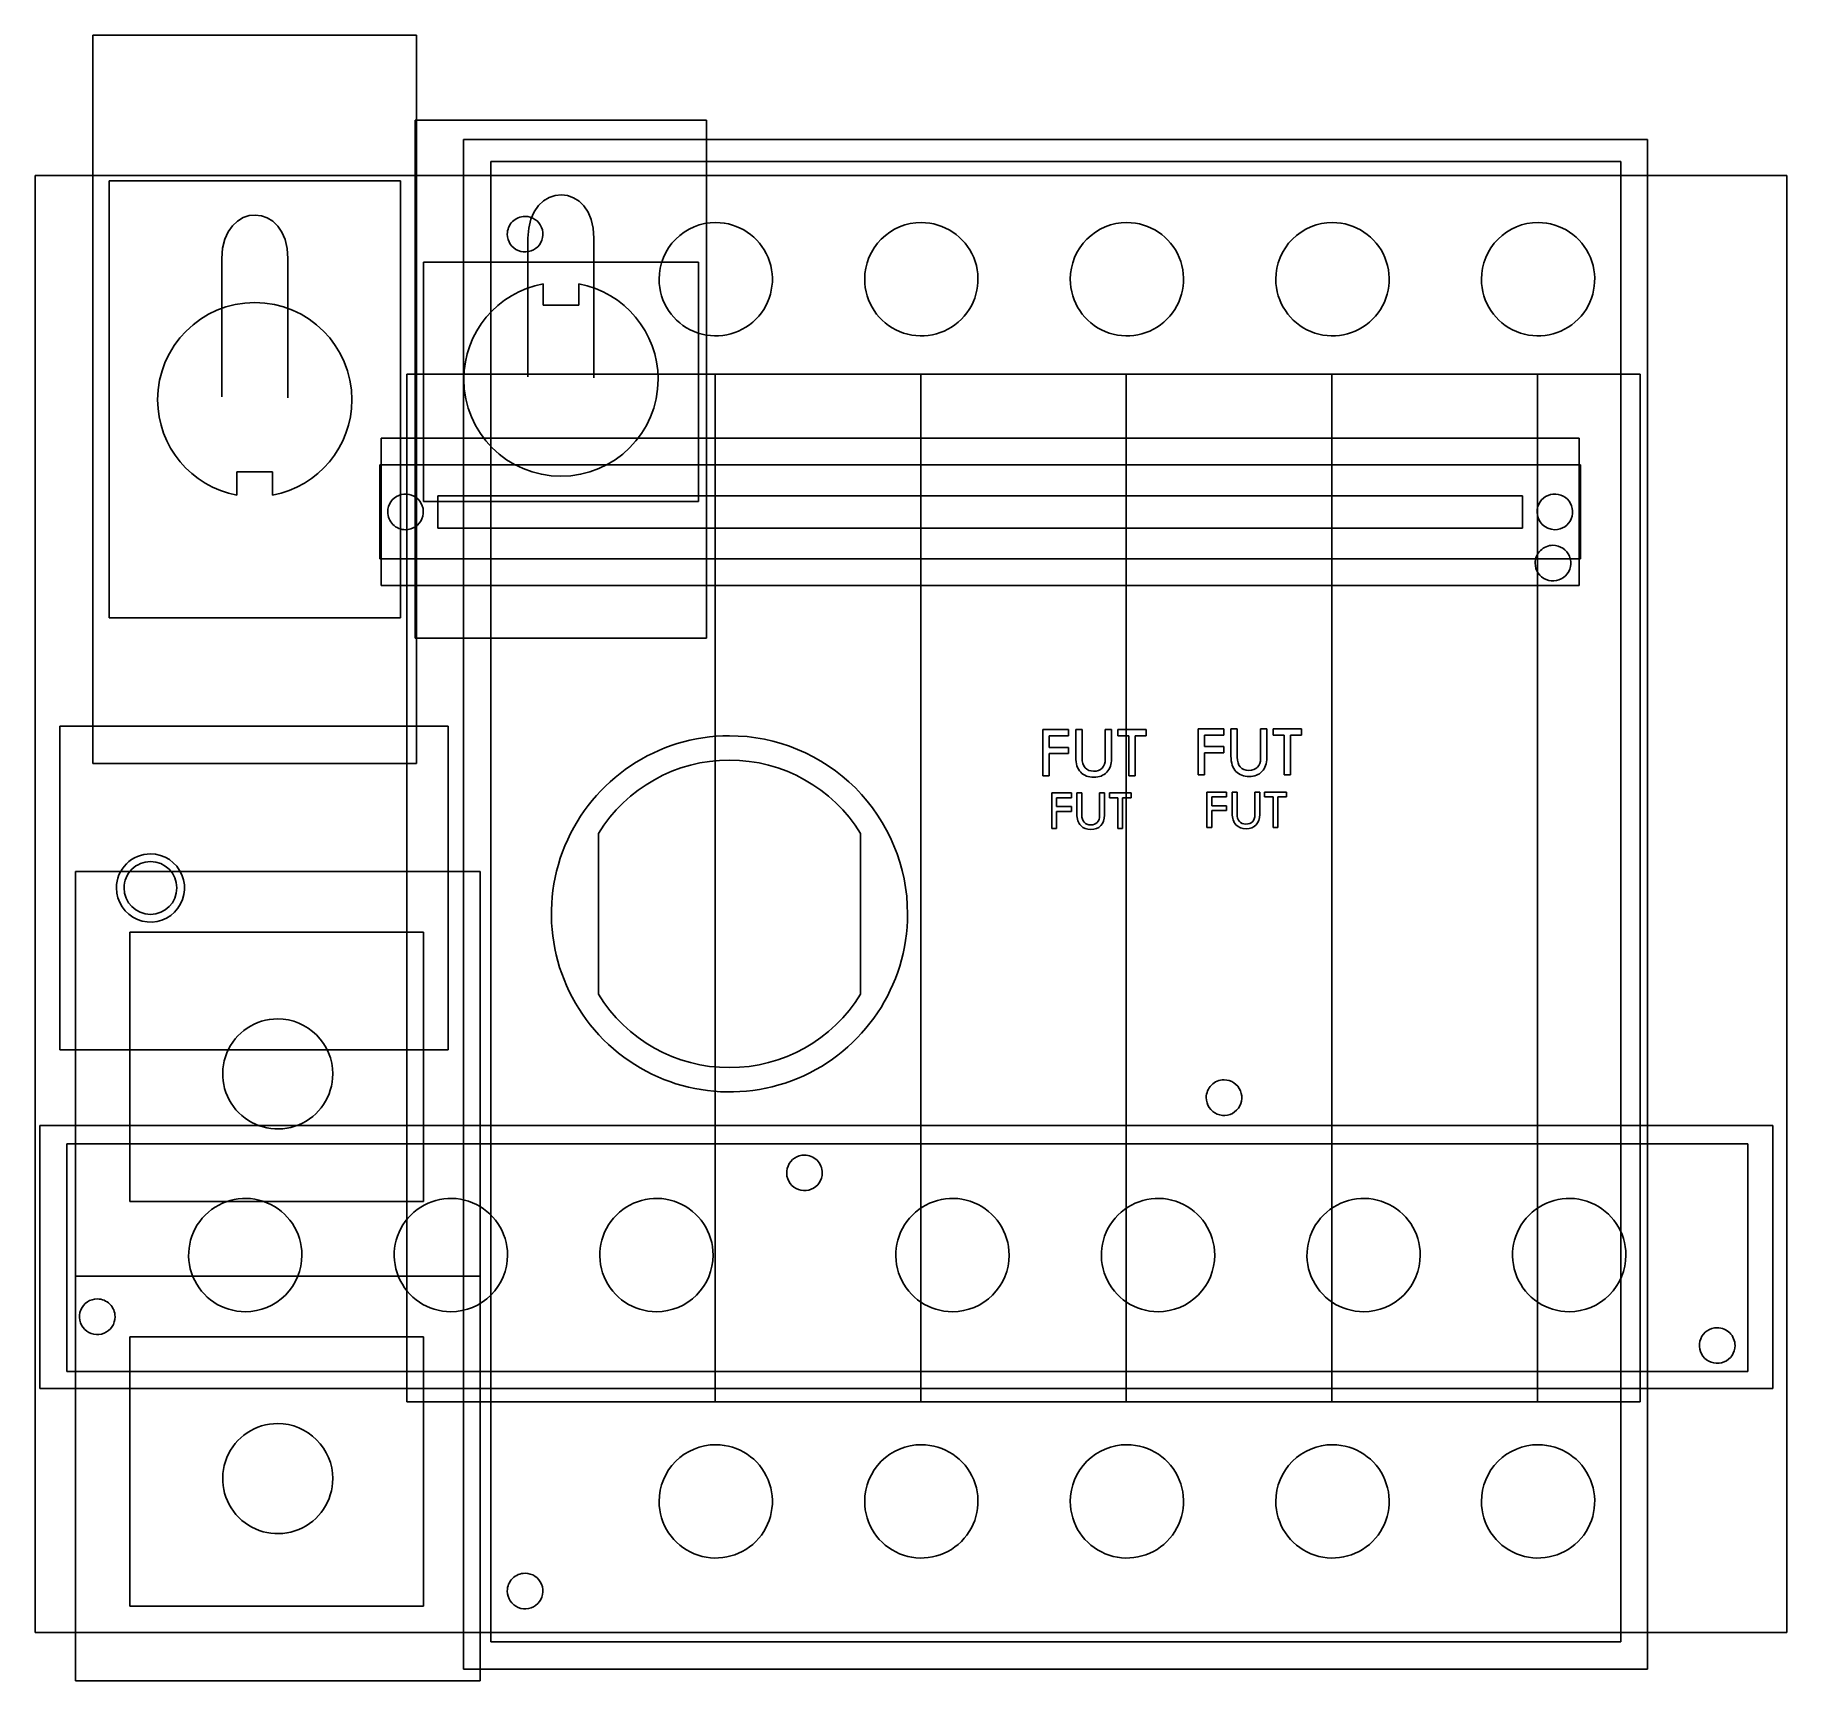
# Model space of a CAD drawing. Extents: x 0 to 108, y 2 to 104.
import ezdxf

# ---------------------------------------------------------------- set-up
doc = ezdxf.new("R2010")
doc.units = 0
doc.layers.add('Layer_1', color=7, linetype='CONTINUOUS')

msp = doc.modelspace()

# ---------------------------------------------------------------- linework, layer by layer
at = {"layer": 'Layer_1', "color": 3}
for p, q in [((3.197248, 103.78971), (23.197248, 103.78971)), ((3.197248, 58.78971), (3.197248, 103.78971)), ((23.197248, 103.78971), (23.197248, 58.78971)), ((27.785329, 4.54124), (27.785329, 95.975803)), ((27.785329, 95.975803), (97.594381, 95.975803)), ((97.594381, 95.975803), (97.594381, 4.54124)), ((23.610984, 89.759885), (40.610984, 89.759885)), ((23.610984, 74.973425), (23.610984, 89.759885)), ((40.610984, 89.759885), (40.610984, 74.973425)), ((20.92029, 71.436268), (20.92029, 77.24938)), ((20.92029, 77.24938), (95.08758, 77.24938)), ((95.08758, 77.24938), (95.08758, 71.436268)), ((40.610984, 74.973425), (23.610984, 74.973425)), ((95.08758, 71.436268), (20.92029, 71.436268)), ((42.523165, 60.50156), (42.523165, 60.50156)), ((23.197248, 58.78971), (3.197248, 58.78971)), ((4.646875, 51.10035), (4.646875, 51.10035)), ((5.471507, 48.36364), (23.614364, 48.36364)), ((5.471507, 31.732687), (5.471507, 48.36364)), ((23.614364, 48.36364), (23.614364, 31.732687)), ((1.579542, 35.29076), (105.433292, 35.29076)), ((1.579542, 21.239736), (1.579542, 35.29076)), ((105.433292, 35.29076), (105.433292, 21.239736)), ((23.614364, 31.732687), (5.471507, 31.732687)), ((5.471507, 23.36363), (23.614364, 23.36363)), ((5.471507, 6.732677), (5.471507, 23.36363)), ((23.614364, 23.36363), (23.614364, 6.732677)), ((105.433292, 21.239736), (1.579542, 21.239736)), ((23.614364, 6.732677), (5.471507, 6.732677)), ((97.594381, 4.54124), (27.785329, 4.54124))]:
    msp.add_line(p, q, dxfattribs=at)
at = {"layer": 'Layer_1', "color": 6}
for p, q in [((23.110999, 98.532025), (41.110999, 98.532025)), ((23.110999, 66.532025), (23.110999, 98.532025)), ((41.110999, 98.532025), (41.110999, 66.532025)), ((26.08442, 97.32836), (99.23642, 97.32836)), ((26.08442, 2.84037), (26.08442, 97.32836)), ((99.23642, 97.32836), (99.23642, 2.84037)), ((4.197248, 94.78971), (22.197248, 94.78971)), ((4.197248, 67.78971), (4.197248, 94.78971)), ((22.197248, 94.78971), (22.197248, 67.78971)), ((30.072903, 82.679218), (30.072903, 91.231848)), ((34.148756, 91.231848), (34.148756, 82.612398)), ((11.15914, 81.43693), (11.15914, 89.98956)), ((15.235, 89.98956), (15.235, 81.37011)), ((22.5868, 82.85066), (98.78426, 82.85066)), ((22.59442, 19.35066), (22.59442, 82.85066)), ((41.63426, 19.35066), (41.63426, 82.85066)), ((54.33426, 19.35066), (54.33426, 82.85066)), ((67.03426, 19.35066), (67.03426, 82.85066)), ((79.73426, 19.35066), (79.73426, 82.85066)), ((92.43426, 19.35066), (92.43426, 82.85066)), ((98.78426, 19.35066), (98.78426, 82.85066)), ((21.01068, 69.782761), (21.01068, 78.88276)), ((21.01068, 78.88276), (95.01068, 78.88276)), ((95.01068, 78.88276), (95.01068, 69.782761)), ((95.01068, 69.782761), (21.01068, 69.782761)), ((22.197248, 67.78971), (4.197248, 67.78971)), ((41.110999, 66.532025), (23.110999, 66.532025)), ((1.14713, 41.10035), (1.14713, 61.10035)), ((1.14713, 61.10035), (25.14713, 61.10035)), ((25.14713, 61.10035), (25.14713, 41.10035)), ((2.113834, 52.11408), (27.113834, 52.11408)), ((2.113834, 27.11408), (2.113834, 52.11408)), ((27.113834, 52.11408), (27.113834, 27.11408)), ((25.14713, 41.10035), (1.14713, 41.10035)), ((-0.090877, 36.42665), (-0.090877, 20.17065)), ((-0.090877, 36.42665), (106.97013, 36.42665)), ((106.97013, 36.42665), (106.97013, 20.17065)), ((27.113834, 27.11408), (2.113834, 27.11408)), ((2.113834, 27.11408), (27.113834, 27.11408)), ((2.113834, 2.11408), (2.113834, 27.11408)), ((27.113834, 27.11408), (27.113834, 2.11408)), ((106.97013, 20.17065), (-0.090877, 20.17065)), ((98.78426, 19.35066), (22.5868, 19.35066)), ((41.57842, 2.84037), (26.08442, 2.84037)), ((41.57842, 2.84037), (99.23642, 2.84037)), ((99.23642, 2.84037), (99.23642, 2.84037)), ((99.23642, 2.84037), (99.23642, 2.84037)), ((27.113834, 2.11408), (2.113834, 2.11408))]:
    msp.add_line(p, q, dxfattribs=at)
at = {"layer": 'Layer_1', "color": 2}
for p, q in [((-0.377976, 95.10291), (107.851184, 95.10291)), ((-0.377976, 5.10291), (-0.377976, 95.10291)), ((107.851184, 95.10291), (107.851184, 5.10291)), ((107.851184, 5.10291), (-0.377976, 5.10291))]:
    msp.add_line(p, q, dxfattribs=at)
at = {"layer": 'Layer_1', "color": 1}
for p, q in [((29.895787, 92.58774), (29.895787, 92.58774)), ((31.011215, 87.096305), (31.011215, 88.426457)), ((33.211082, 88.426457), (33.211082, 87.096305)), ((38.175275, 88.70762), (38.175275, 88.70762)), ((50.875211, 88.70762), (50.875211, 88.70762)), ((63.575208, 88.70762), (63.575208, 88.70762)), ((76.275208, 88.70762), (76.275208, 88.70762)), ((88.975205, 88.70762), (88.975205, 88.70762)), ((33.211082, 87.096305), (31.011215, 87.096305)), ((14.29718, 76.79986), (12.09731, 76.79986)), ((12.09731, 76.79986), (12.09731, 75.36949)), ((14.29718, 75.36949), (14.29718, 76.79986)), ((24.51068, 73.33276), (24.51068, 75.33276)), ((24.51068, 75.33276), (91.51068, 75.33276)), ((91.51068, 75.33276), (91.51068, 73.33276)), ((22.51068, 73.23282), (22.51068, 73.23282)), ((91.51068, 73.33276), (24.51068, 73.33276)), ((93.51068, 73.23282), (93.51068, 73.23282)), ((93.395883, 72.26777), (93.395883, 72.26777)), ((42.522986, 59.001615), (42.522986, 59.001615)), ((34.423223, 54.465458), (34.423223, 44.5379)), ((50.623266, 44.5379), (50.623266, 54.464942)), ((5.119672, 51.10035), (5.119672, 51.10035)), ((14.613834, 43.01408), (14.613834, 43.01408)), ((73.075906, 39.24802), (73.075906, 39.24802)), ((48.25436, 33.50347), (48.25436, 33.50347)), ((16.11024, 28.42327), (16.11024, 28.42327)), ((28.81014, 28.42327), (28.81014, 28.42327)), ((41.51014, 28.42327), (41.51014, 28.42327)), ((59.79815, 28.42327), (59.79815, 28.42327)), ((72.49814, 28.42327), (72.49814, 28.42327)), ((85.19814, 28.42327), (85.19814, 28.42327)), ((97.89814, 28.42327), (97.89814, 28.42327)), ((4.56624, 24.61306), (4.56624, 24.61306)), ((104.64227, 22.83526), (104.64227, 22.83526)), ((14.613834, 18.01408), (14.613834, 18.01408)), ((38.175298, 13.20768), (38.175298, 13.20768)), ((50.875218, 13.20768), (50.875218, 13.20768)), ((63.575231, 13.20768), (63.575231, 13.20768)), ((76.275216, 13.20768), (76.275216, 13.20768)), ((88.975228, 13.20768), (88.975228, 13.20768)), ((29.895787, 8.76774), (29.895787, 8.76774))]:
    msp.add_line(p, q, dxfattribs=at)
at = {"layer": 'Layer_1', "color": 4}
for p, q in [((61.88929, 60.88658), (63.47024, 60.88658)), ((61.88929, 58.03369), (61.88929, 60.88658)), ((63.47024, 60.88658), (63.47024, 60.49694)), ((63.91363, 60.8821), (64.30327, 60.8821)), ((63.91363, 59.19366), (63.91363, 60.8821)), ((64.30327, 60.8821), (64.30327, 59.12872)), ((65.73867, 59.06154), (65.73867, 60.8821)), ((65.73867, 60.8821), (66.12831, 60.8821)), ((66.12831, 60.8821), (66.12831, 59.08841)), ((66.52019, 60.88658), (68.26461, 60.88658)), ((66.52019, 60.49694), (66.52019, 60.88658)), ((68.26461, 60.88658), (68.26461, 60.49694)), ((71.48043, 60.93382), (73.06138, 60.93382)), ((71.48043, 58.08093), (71.48043, 60.93382)), ((73.06138, 60.93382), (73.06138, 60.54418)), ((73.50477, 60.92934), (73.89441, 60.92934)), ((73.50477, 59.2409), (73.50477, 60.92934)), ((73.89441, 60.92934), (73.89441, 59.17596)), ((75.32981, 59.10878), (75.32981, 60.92934)), ((75.32981, 60.92934), (75.71945, 60.92934)), ((75.71945, 60.92934), (75.71945, 59.13565)), ((76.11133, 60.93382), (77.85575, 60.93382)), ((76.11133, 60.54418), (76.11133, 60.93382)), ((77.85575, 60.93382), (77.85575, 60.54418)), ((63.47024, 60.49694), (62.27445, 60.49694)), ((62.27445, 60.49694), (62.27445, 59.78484)), ((62.27445, 59.78484), (63.47024, 59.78484)), ((63.47024, 59.78484), (63.47024, 59.39967)), ((67.1987, 60.49694), (66.52019, 60.49694)), ((67.1987, 58.03369), (67.1987, 60.49694)), ((68.26461, 60.49694), (67.58386, 60.49694)), ((67.58386, 60.49694), (67.58386, 58.03369)), ((73.06138, 60.54418), (71.86559, 60.54418)), ((71.86559, 60.54418), (71.86559, 59.83208)), ((71.86559, 59.83208), (73.06138, 59.83208)), ((73.06138, 59.83208), (73.06138, 59.44691)), ((76.78984, 60.54418), (76.11133, 60.54418)), ((76.78984, 58.08093), (76.78984, 60.54418)), ((77.85575, 60.54418), (77.175, 60.54418)), ((77.175, 60.54418), (77.175, 58.08093)), ((63.47024, 59.39967), (62.27893, 59.39967)), ((62.27893, 59.39967), (62.27893, 58.03369)), ((73.06138, 59.44691), (71.87007, 59.44691)), ((71.87007, 59.44691), (71.87007, 58.08093)), ((62.27893, 58.03369), (61.88929, 58.03369)), ((67.58386, 58.03369), (67.1987, 58.03369)), ((71.87007, 58.08093), (71.48043, 58.08093)), ((77.175, 58.08093), (76.78984, 58.08093)), ((62.4303, 56.97721), (63.64642, 56.97721)), ((62.4303, 54.78269), (62.4303, 56.97721)), ((63.64642, 56.67749), (62.72658, 56.67749)), ((62.72658, 56.67749), (62.72658, 56.12972)), ((63.64642, 56.97721), (63.64642, 56.67749)), ((63.98749, 56.97377), (64.28721, 56.97377)), ((63.98749, 55.67497), (63.98749, 56.97377)), ((64.28721, 56.97377), (64.28721, 55.62501)), ((65.39136, 55.57334), (65.39136, 56.97377)), ((65.39136, 56.97377), (65.69109, 56.97377)), ((65.69109, 56.97377), (65.69109, 55.59401)), ((65.99253, 56.97721), (67.3344, 56.97721)), ((65.99253, 56.67749), (65.99253, 56.97721)), ((66.51446, 56.67749), (65.99253, 56.67749)), ((66.51446, 54.78269), (66.51446, 56.67749)), ((67.3344, 56.67749), (66.81074, 56.67749)), ((66.81074, 56.67749), (66.81074, 54.78269)), ((67.3344, 56.97721), (67.3344, 56.67749)), ((72.02144, 57.02445), (73.23756, 57.02445)), ((72.02144, 54.82993), (72.02144, 57.02445)), ((73.23756, 56.72473), (72.31772, 56.72473)), ((72.31772, 56.72473), (72.31772, 56.17696)), ((73.23756, 57.02445), (73.23756, 56.72473)), ((73.57863, 57.02101), (73.87835, 57.02101)), ((73.57863, 55.72221), (73.57863, 57.02101)), ((73.87835, 57.02101), (73.87835, 55.67225)), ((74.9825, 55.62058), (74.9825, 57.02101)), ((74.9825, 57.02101), (75.28223, 57.02101)), ((75.28223, 57.02101), (75.28223, 55.64125)), ((75.58367, 57.02445), (76.92554, 57.02445)), ((75.58367, 56.72473), (75.58367, 57.02445)), ((76.1056, 56.72473), (75.58367, 56.72473)), ((76.1056, 54.82993), (76.1056, 56.72473)), ((76.92554, 56.72473), (76.40188, 56.72473)), ((76.40188, 56.72473), (76.40188, 54.82993)), ((76.92554, 57.02445), (76.92554, 56.72473)), ((62.72658, 56.12972), (63.64642, 56.12972)), ((63.64642, 55.83344), (62.73003, 55.83344)), ((62.73003, 55.83344), (62.73003, 54.78269)), ((63.64642, 56.12972), (63.64642, 55.83344)), ((72.31772, 56.17696), (73.23756, 56.17696)), ((73.23756, 55.88068), (72.32117, 55.88068)), ((72.32117, 55.88068), (72.32117, 54.82993)), ((73.23756, 56.17696), (73.23756, 55.88068)), ((62.73003, 54.78269), (62.4303, 54.78269)), ((66.81074, 54.78269), (66.51446, 54.78269)), ((72.32117, 54.82993), (72.02144, 54.82993)), ((76.40188, 54.82993), (76.1056, 54.82993))]:
    msp.add_line(p, q, dxfattribs=at)
at = {"layer": 'Layer_1', "color": 6}
for points in [[(30.072903, 91.231848), (30.095203, 94.839988), (34.193286, 94.773168), (34.148756, 91.231848)], [(11.15914, 89.98956), (11.18144, 93.59769), (15.27955, 93.53088), (15.235, 89.98956)]]:
    msp.add_open_spline(points, degree=3, dxfattribs=at)
at = {"layer": 'Layer_1', "color": 1}
for points in [[(28.795787, 91.48774), (28.795787, 91.779478), (28.911679, 92.059267), (29.117969, 92.265558)], [(29.117969, 92.265558), (29.32426, 92.471848), (29.604049, 92.58774), (29.895787, 92.58774)], [(29.895787, 92.58774), (30.340696, 92.58774), (30.741795, 92.319734), (30.912055, 91.908692)], [(41.675275, 92.20762), (40.747017, 92.20762), (39.856779, 91.838871), (39.200401, 91.182494)], [(44.908853, 90.047012), (44.36712, 91.354872), (43.090893, 92.20762), (41.675275, 92.20762)], [(54.375211, 92.20762), (53.446953, 92.20762), (52.556715, 91.838871), (51.900337, 91.182494)], [(57.608789, 90.047012), (57.067056, 91.354872), (55.790829, 92.20762), (54.375211, 92.20762)], [(67.075208, 92.20762), (66.14695, 92.20762), (65.256712, 91.838871), (64.600334, 91.182494)], [(70.308786, 90.047012), (69.767053, 91.354872), (68.490826, 92.20762), (67.075208, 92.20762)], [(79.775208, 92.20762), (78.84695, 92.20762), (77.956712, 91.838871), (77.300334, 91.182494)], [(83.008786, 90.047012), (82.467053, 91.354872), (81.190826, 92.20762), (79.775208, 92.20762)], [(92.475205, 92.20762), (91.546947, 92.20762), (90.656709, 91.838871), (90.000331, 91.182494)], [(95.708783, 90.047012), (95.16705, 91.354872), (93.890823, 92.20762), (92.475205, 92.20762)], [(29.474835, 90.471472), (29.063793, 90.641732), (28.795787, 91.042831), (28.795787, 91.48774)], [(30.912055, 91.908692), (31.082314, 91.49765), (30.988202, 91.02452), (30.673605, 90.709922)], [(39.200401, 91.182494), (38.544024, 90.526116), (38.175275, 89.635878), (38.175275, 88.70762)], [(51.900337, 91.182494), (51.24396, 90.526116), (50.875211, 89.635878), (50.875211, 88.70762)], [(64.600334, 91.182494), (63.943957, 90.526116), (63.575208, 89.635878), (63.575208, 88.70762)], [(77.300334, 91.182494), (76.643957, 90.526116), (76.275208, 89.635878), (76.275208, 88.70762)], [(90.000331, 91.182494), (89.343954, 90.526116), (88.975205, 89.635878), (88.975205, 88.70762)], [(30.673605, 90.709922), (30.359007, 90.395325), (29.885877, 90.301213), (29.474835, 90.471472)], [(44.150149, 86.232746), (45.151142, 87.233739), (45.450587, 88.739152), (44.908853, 90.047012)], [(56.850085, 86.232746), (57.851078, 87.233739), (58.150523, 88.739152), (57.608789, 90.047012)], [(69.550082, 86.232746), (70.551075, 87.233739), (70.85052, 88.739152), (70.308786, 90.047012)], [(82.250082, 86.232746), (83.251075, 87.233739), (83.55052, 88.739152), (83.008786, 90.047012)], [(94.950079, 86.232746), (95.951072, 87.233739), (96.250517, 88.739152), (95.708783, 90.047012)], [(31.011215, 88.426457), (28.172233, 87.896984), (26.113222, 85.420177), (26.111256, 82.532244)], [(38.111041, 82.532244), (38.109041, 85.420176), (36.050063, 87.896984), (33.211082, 88.426457)], [(38.175275, 88.70762), (38.175275, 87.292002), (39.028023, 86.015775), (40.335883, 85.474042)], [(50.875211, 88.70762), (50.875211, 87.292002), (51.727959, 86.015775), (53.035819, 85.474042)], [(63.575208, 88.70762), (63.575208, 87.292002), (64.427956, 86.015775), (65.735816, 85.474042)], [(76.275208, 88.70762), (76.275208, 87.292002), (77.127956, 86.015775), (78.435816, 85.474042)], [(88.975205, 88.70762), (88.975205, 87.292002), (89.827953, 86.015775), (91.135813, 85.474042)], [(7.19736, 81.2637), (7.197277, 84.57732), (9.883367, 87.26365), (13.19699, 87.26385)], [(13.19699, 87.26385), (16.510816, 87.26393), (19.197223, 84.57753), (19.19714, 81.2637)], [(40.335883, 85.474042), (41.643743, 84.932308), (43.149156, 85.231753), (44.150149, 86.232746)], [(53.035819, 85.474042), (54.343679, 84.932308), (55.849092, 85.231753), (56.850085, 86.232746)], [(65.735816, 85.474042), (67.043676, 84.932308), (68.549089, 85.231753), (69.550082, 86.232746)], [(78.435816, 85.474042), (79.743676, 84.932308), (81.249089, 85.231753), (82.250082, 86.232746)], [(91.135813, 85.474042), (92.443673, 84.932308), (93.949086, 85.231753), (94.950079, 86.232746)], [(26.111256, 82.532244), (26.111173, 79.21862), (28.797266, 76.532297), (32.110889, 76.532095)], [(32.110889, 76.532095), (35.424715, 76.532011), (38.111123, 79.218418), (38.111041, 82.532244)], [(12.09731, 75.36949), (9.258333, 75.89897), (7.199327, 78.37577), (7.19736, 81.2637)], [(19.19714, 81.2637), (19.19514, 78.37577), (17.136161, 75.89896), (14.29718, 75.36949)], [(22.089728, 75.349087), (21.678686, 75.178828), (21.41068, 74.777728), (21.41068, 74.33282)], [(23.288497, 75.110637), (22.9739, 75.425235), (22.50077, 75.519347), (22.089728, 75.349087)], [(23.526947, 73.911868), (23.697207, 74.32291), (23.603095, 74.79604), (23.288497, 75.110637)], [(93.089728, 75.349087), (92.678686, 75.178828), (92.41068, 74.777728), (92.41068, 74.33282)], [(94.288497, 75.110637), (93.9739, 75.425235), (93.50077, 75.519347), (93.089728, 75.349087)], [(94.526947, 73.911868), (94.697207, 74.32291), (94.603095, 74.79604), (94.288497, 75.110637)], [(21.41068, 74.33282), (21.41068, 74.041082), (21.526573, 73.761293), (21.732863, 73.555003)], [(22.51068, 73.23282), (22.955588, 73.23282), (23.356688, 73.500826), (23.526947, 73.911868)], [(92.41068, 74.33282), (92.41068, 73.725307), (92.903167, 73.23282), (93.51068, 73.23282)], [(93.51068, 73.23282), (93.955588, 73.23282), (94.356688, 73.500826), (94.526947, 73.911868)], [(21.732863, 73.555003), (21.939153, 73.348713), (22.218942, 73.23282), (22.51068, 73.23282)], [(92.295883, 71.16777), (92.295883, 71.459508), (92.411775, 71.739297), (92.618065, 71.945588)], [(92.618065, 71.945588), (92.824356, 72.151878), (93.104145, 72.26777), (93.395883, 72.26777)], [(93.395883, 72.26777), (93.840792, 72.26777), (94.241891, 71.999764), (94.412151, 71.588722)], [(94.412151, 71.588722), (94.58241, 71.17768), (94.488298, 70.70455), (94.173701, 70.389952)], [(92.974931, 70.151502), (92.563889, 70.321762), (92.295883, 70.722861), (92.295883, 71.16777)], [(94.173701, 70.389952), (93.859103, 70.075355), (93.385973, 69.981243), (92.974931, 70.151502)], [(42.522986, 59.001615), (39.217799, 59.001527), (36.150216, 57.283571), (34.423223, 54.465458)], [(50.623266, 54.464942), (48.896303, 57.283409), (45.82846, 59.001596), (42.522986, 59.001615)], [(5.59766, 52.254313), (5.29161, 51.948263), (5.119672, 51.53317), (5.119672, 51.10035)], [(6.751622, 52.7323), (6.318802, 52.7323), (5.90371, 52.560363), (5.59766, 52.254313)], [(8.383572, 51.10035), (8.383572, 52.001651), (7.652924, 52.7323), (6.751622, 52.7323)], [(5.119672, 51.10035), (5.119673, 50.199049), (5.850321, 49.4684), (6.751623, 49.4684)], [(6.751623, 49.4684), (7.652924, 49.4684), (8.383572, 50.199049), (8.383572, 51.10035)], [(34.423223, 44.5379), (36.150216, 41.719787), (39.217799, 40.001831), (42.522986, 40.001743)], [(42.522986, 40.001743), (45.828358, 40.001651), (48.896177, 41.71963), (50.623266, 44.5379)], [(14.613834, 43.01408), (13.238662, 43.01408), (11.998899, 42.185697), (11.472644, 40.915204)], [(17.017997, 42.018243), (16.380373, 42.655867), (15.51557, 43.01408), (14.613834, 43.01408)], [(18.013834, 39.61408), (18.013834, 40.515816), (17.655621, 41.380619), (17.017997, 42.018243)], [(11.472644, 40.915204), (10.946388, 39.644711), (11.237278, 38.18231), (12.209671, 37.209917)], [(15.914958, 36.47289), (17.185451, 36.999145), (18.013834, 38.238908), (18.013834, 39.61408)], [(72.298088, 38.925838), (72.504379, 39.132128), (72.784168, 39.24802), (73.075906, 39.24802)], [(73.075906, 39.24802), (73.520815, 39.24802), (73.921914, 38.980014), (74.092174, 38.568972)], [(71.975906, 38.14802), (71.975906, 38.439758), (72.091798, 38.719547), (72.298088, 38.925838)], [(72.654954, 37.131752), (72.243912, 37.302012), (71.975906, 37.703111), (71.975906, 38.14802)], [(74.092174, 38.568972), (74.262433, 38.15793), (74.168321, 37.6848), (73.853724, 37.370202)], [(12.209671, 37.209917), (13.182064, 36.237524), (14.644465, 35.946634), (15.914958, 36.47289)], [(73.853724, 37.370202), (73.539126, 37.055605), (73.065996, 36.961493), (72.654954, 37.131752)], [(46.376542, 32.725652), (46.061945, 33.04025), (45.967833, 33.51338), (46.138092, 33.924422)], [(46.138092, 33.924422), (46.308352, 34.335464), (46.709451, 34.60347), (47.15436, 34.60347)], [(47.15436, 34.60347), (47.446098, 34.60347), (47.725887, 34.487578), (47.932178, 34.281288)], [(47.932178, 34.281288), (48.138468, 34.074997), (48.25436, 33.795208), (48.25436, 33.50347)], [(47.575312, 32.487202), (47.16427, 32.316943), (46.69114, 32.411055), (46.376542, 32.725652)], [(48.25436, 33.50347), (48.25436, 33.058561), (47.986354, 32.657462), (47.575312, 32.487202)], [(13.949632, 31.656848), (12.641772, 32.198582), (11.136359, 31.899137), (10.135366, 30.898144)], [(16.11024, 28.42327), (16.11024, 29.838888), (15.257492, 31.115115), (13.949632, 31.656848)], [(26.649532, 31.656848), (25.341672, 32.198582), (23.836259, 31.899137), (22.835266, 30.898144)], [(28.81014, 28.42327), (28.81014, 29.838888), (27.957392, 31.115115), (26.649532, 31.656848)], [(39.349532, 31.656848), (38.041672, 32.198582), (36.536259, 31.899137), (35.535266, 30.898144)], [(41.51014, 28.42327), (41.51014, 29.838888), (40.657392, 31.115115), (39.349532, 31.656848)], [(57.637542, 31.656848), (56.329682, 32.198582), (54.824269, 31.899137), (53.823276, 30.898144)], [(59.79815, 28.42327), (59.79815, 29.838888), (58.945402, 31.115115), (57.637542, 31.656848)], [(70.337532, 31.656848), (69.029672, 32.198582), (67.524259, 31.899137), (66.523266, 30.898144)], [(72.49814, 28.42327), (72.49814, 29.838888), (71.645392, 31.115115), (70.337532, 31.656848)], [(83.037532, 31.656848), (81.729672, 32.198582), (80.224259, 31.899137), (79.223266, 30.898144)], [(85.19814, 28.42327), (85.19814, 29.838888), (84.345392, 31.115115), (83.037532, 31.656848)], [(95.737532, 31.656848), (94.429672, 32.198582), (92.924259, 31.899137), (91.923266, 30.898144)], [(97.89814, 28.42327), (97.89814, 29.838888), (97.045392, 31.115115), (95.737532, 31.656848)], [(10.135366, 30.898144), (9.134373, 29.897151), (8.834928, 28.391738), (9.376662, 27.083878)], [(22.835266, 30.898144), (21.834273, 29.897151), (21.534828, 28.391738), (22.076562, 27.083878)], [(35.535266, 30.898144), (34.534273, 29.897151), (34.234828, 28.391738), (34.776562, 27.083878)], [(53.823276, 30.898144), (52.822283, 29.897151), (52.522838, 28.391738), (53.064572, 27.083878)], [(66.523266, 30.898144), (65.522273, 29.897151), (65.222828, 28.391738), (65.764562, 27.083878)], [(79.223266, 30.898144), (78.222273, 29.897151), (77.922828, 28.391738), (78.464562, 27.083878)], [(91.923266, 30.898144), (90.922273, 29.897151), (90.622828, 28.391738), (91.164562, 27.083878)], [(15.085114, 25.948396), (15.741491, 26.604774), (16.11024, 27.495012), (16.11024, 28.42327)], [(27.785014, 25.948396), (28.441391, 26.604774), (28.81014, 27.495012), (28.81014, 28.42327)], [(40.485014, 25.948396), (41.141391, 26.604774), (41.51014, 27.495012), (41.51014, 28.42327)], [(58.773024, 25.948396), (59.429401, 26.604774), (59.79815, 27.495012), (59.79815, 28.42327)], [(71.473014, 25.948396), (72.129391, 26.604774), (72.49814, 27.495012), (72.49814, 28.42327)], [(84.173014, 25.948396), (84.829391, 26.604774), (85.19814, 27.495012), (85.19814, 28.42327)], [(96.873014, 25.948396), (97.529391, 26.604774), (97.89814, 27.495012), (97.89814, 28.42327)], [(9.376662, 27.083878), (9.918395, 25.776018), (11.194622, 24.92327), (12.61024, 24.92327)], [(22.076562, 27.083878), (22.618295, 25.776018), (23.894522, 24.92327), (25.31014, 24.92327)], [(34.776562, 27.083878), (35.318295, 25.776018), (36.594522, 24.92327), (38.01014, 24.92327)], [(53.064572, 27.083878), (53.606305, 25.776018), (54.882532, 24.92327), (56.29815, 24.92327)], [(65.764562, 27.083878), (66.306295, 25.776018), (67.582522, 24.92327), (68.99814, 24.92327)], [(78.464562, 27.083878), (79.006295, 25.776018), (80.282522, 24.92327), (81.69814, 24.92327)], [(91.164562, 27.083878), (91.706295, 25.776018), (92.982522, 24.92327), (94.39814, 24.92327)], [(2.688422, 23.835242), (2.373825, 24.14984), (2.279713, 24.62297), (2.449972, 25.034012)], [(2.449972, 25.034012), (2.620232, 25.445054), (3.021331, 25.71306), (3.46624, 25.71306)], [(3.46624, 25.71306), (3.757978, 25.71306), (4.037767, 25.597168), (4.244058, 25.390878)], [(4.244058, 25.390878), (4.450348, 25.184587), (4.56624, 24.904798), (4.56624, 24.61306)], [(12.61024, 24.92327), (13.538498, 24.92327), (14.428736, 25.292019), (15.085114, 25.948396)], [(25.31014, 24.92327), (26.238398, 24.92327), (27.128636, 25.292019), (27.785014, 25.948396)], [(38.01014, 24.92327), (38.938398, 24.92327), (39.828636, 25.292019), (40.485014, 25.948396)], [(56.29815, 24.92327), (57.226408, 24.92327), (58.116646, 25.292019), (58.773024, 25.948396)], [(68.99814, 24.92327), (69.926398, 24.92327), (70.816636, 25.292019), (71.473014, 25.948396)], [(81.69814, 24.92327), (82.626398, 24.92327), (83.516636, 25.292019), (84.173014, 25.948396)], [(94.39814, 24.92327), (95.326398, 24.92327), (96.216636, 25.292019), (96.873014, 25.948396)], [(3.887192, 23.596792), (3.47615, 23.426533), (3.00302, 23.520645), (2.688422, 23.835242)], [(4.56624, 24.61306), (4.56624, 24.168151), (4.298234, 23.767052), (3.887192, 23.596792)], [(102.526002, 23.256212), (102.696262, 23.667254), (103.097361, 23.93526), (103.54227, 23.93526)], [(103.54227, 23.93526), (103.834008, 23.93526), (104.113797, 23.819368), (104.320088, 23.613078)], [(102.764452, 22.057442), (102.449855, 22.37204), (102.355743, 22.84517), (102.526002, 23.256212)], [(104.64227, 22.83526), (104.64227, 22.390351), (104.374264, 21.989252), (103.963222, 21.818992)], [(104.320088, 23.613078), (104.526378, 23.406787), (104.64227, 23.126998), (104.64227, 22.83526)], [(103.963222, 21.818992), (103.55218, 21.648733), (103.07905, 21.742845), (102.764452, 22.057442)], [(14.613834, 18.01408), (13.238662, 18.01408), (11.998899, 17.185697), (11.472644, 15.915204)], [(17.017997, 17.018243), (16.380373, 17.655867), (15.51557, 18.01408), (14.613834, 18.01408)], [(18.013834, 14.61408), (18.013834, 15.515816), (17.655621, 16.380619), (17.017997, 17.018243)], [(41.675298, 16.70768), (40.74704, 16.70768), (39.856802, 16.338931), (39.200424, 15.682554)], [(44.908876, 14.547072), (44.367143, 15.854932), (43.090916, 16.70768), (41.675298, 16.70768)], [(54.375218, 16.70768), (53.44696, 16.70768), (52.556722, 16.338931), (51.900344, 15.682554)], [(57.608796, 14.547072), (57.067063, 15.854932), (55.790836, 16.70768), (54.375218, 16.70768)], [(67.075231, 16.70768), (66.146973, 16.70768), (65.256735, 16.338931), (64.600357, 15.682554)], [(70.308809, 14.547072), (69.767076, 15.854932), (68.490849, 16.70768), (67.075231, 16.70768)], [(79.775216, 16.70768), (78.846958, 16.70768), (77.95672, 16.338931), (77.300342, 15.682554)], [(83.008794, 14.547072), (82.467061, 15.854932), (81.190834, 16.70768), (79.775216, 16.70768)], [(92.475228, 16.70768), (91.54697, 16.70768), (90.656732, 16.338931), (90.000354, 15.682554)], [(95.708806, 14.547072), (95.167073, 15.854932), (93.890846, 16.70768), (92.475228, 16.70768)], [(11.472644, 15.915204), (10.946388, 14.644711), (11.237278, 13.18231), (12.209671, 12.209917)], [(39.200424, 15.682554), (38.544047, 15.026176), (38.175298, 14.135938), (38.175298, 13.20768)], [(51.900344, 15.682554), (51.243967, 15.026176), (50.875218, 14.135938), (50.875218, 13.20768)], [(64.600357, 15.682554), (63.94398, 15.026176), (63.575231, 14.135938), (63.575231, 13.20768)], [(77.300342, 15.682554), (76.643965, 15.026176), (76.275216, 14.135938), (76.275216, 13.20768)], [(90.000354, 15.682554), (89.343977, 15.026176), (88.975228, 14.135938), (88.975228, 13.20768)], [(15.914958, 11.47289), (17.185451, 11.999145), (18.013834, 13.238908), (18.013834, 14.61408)], [(44.150172, 10.732806), (45.151165, 11.733799), (45.45061, 13.239212), (44.908876, 14.547072)], [(56.850092, 10.732806), (57.851085, 11.733799), (58.15053, 13.239212), (57.608796, 14.547072)], [(69.550105, 10.732806), (70.551098, 11.733799), (70.850543, 13.239212), (70.308809, 14.547072)], [(82.25009, 10.732806), (83.251083, 11.733799), (83.550528, 13.239212), (83.008794, 14.547072)], [(94.950102, 10.732806), (95.951095, 11.733799), (96.25054, 13.239212), (95.708806, 14.547072)], [(38.175298, 13.20768), (38.175298, 11.792062), (39.028046, 10.515835), (40.335906, 9.974102)], [(50.875218, 13.20768), (50.875218, 11.792062), (51.727966, 10.515835), (53.035826, 9.974102)], [(63.575231, 13.20768), (63.575231, 11.792062), (64.427979, 10.515835), (65.735839, 9.974102)], [(76.275216, 13.20768), (76.275216, 11.792062), (77.127964, 10.515835), (78.435824, 9.974102)], [(88.975228, 13.20768), (88.975228, 11.792062), (89.827976, 10.515835), (91.135836, 9.974102)], [(12.209671, 12.209917), (13.182064, 11.237524), (14.644465, 10.946634), (15.914958, 11.47289)], [(40.335906, 9.974102), (41.643766, 9.432368), (43.149179, 9.731813), (44.150172, 10.732806)], [(53.035826, 9.974102), (54.343686, 9.432368), (55.849099, 9.731813), (56.850092, 10.732806)], [(65.735839, 9.974102), (67.043699, 9.432368), (68.549112, 9.731813), (69.550105, 10.732806)], [(78.435824, 9.974102), (79.743684, 9.432368), (81.249097, 9.731813), (82.25009, 10.732806)], [(91.135836, 9.974102), (92.443696, 9.432368), (93.949109, 9.731813), (94.950102, 10.732806)], [(29.117969, 8.445558), (29.32426, 8.651848), (29.604049, 8.76774), (29.895787, 8.76774)], [(29.895787, 8.76774), (30.340696, 8.76774), (30.741795, 8.499734), (30.912055, 8.088692)], [(28.795787, 7.66774), (28.795787, 7.959478), (28.911679, 8.239267), (29.117969, 8.445558)], [(29.474835, 6.651472), (29.063793, 6.821732), (28.795787, 7.222831), (28.795787, 7.66774)], [(30.912055, 8.088692), (31.082314, 7.67765), (30.988202, 7.20452), (30.673605, 6.889922)], [(30.673605, 6.889922), (30.359007, 6.575325), (29.885877, 6.481213), (29.474835, 6.651472)]]:
    msp.add_open_spline(points, degree=3, dxfattribs=at)
at = {"layer": 'Layer_1', "color": 3}
for points in [[(42.523165, 60.50156), (38.07408, 60.50156), (34.063081, 57.821496), (32.36049, 53.711078)], [(50.30134, 57.279735), (48.238439, 59.342635), (45.440546, 60.50156), (42.523165, 60.50156)], [(53.523165, 49.50156), (53.523165, 52.418941), (52.36424, 55.216834), (50.30134, 57.279735)], [(6.751622, 53.205097), (6.193409, 53.205097), (5.658058, 52.983348), (5.263341, 52.588631)], [(8.696156, 51.905802), (8.370381, 52.692292), (7.602913, 53.205097), (6.751622, 53.205097)], [(32.36049, 53.711078), (30.657899, 49.600659), (31.599012, 44.869363), (34.74499, 41.723385)], [(5.263341, 52.588631), (4.868625, 52.193915), (4.646875, 51.658564), (4.646875, 51.10035)], [(4.646875, 51.10035), (4.646875, 50.249059), (5.15968, 49.481592), (5.946171, 49.155817)], [(8.239904, 49.612069), (8.841857, 50.214022), (9.021931, 51.119312), (8.696156, 51.905802)], [(5.946171, 49.155817), (6.732661, 48.830042), (7.63795, 49.010115), (8.239904, 49.612069)], [(46.732683, 39.338885), (50.843101, 41.041476), (53.523165, 45.052475), (53.523165, 49.50156)], [(34.74499, 41.723385), (37.890968, 38.577407), (42.622264, 37.636294), (46.732683, 39.338885)]]:
    msp.add_open_spline(points, degree=3, dxfattribs=at)
at = {"layer": 'Layer_1', "color": 4}
for points in [[(64.21817, 58.25539), (64.015143, 58.467377), (63.91363, 58.780133), (63.91363, 59.19366)], [(64.30327, 59.12872), (64.30327, 58.86896), (64.365223, 58.668167), (64.48913, 58.52634)], [(64.48913, 58.52634), (64.61453, 58.38452), (64.791437, 58.31361), (65.01985, 58.31361)], [(65.01985, 58.31361), (65.246763, 58.31361), (65.42292, 58.37855), (65.54832, 58.50843)], [(65.54832, 58.50843), (65.67522, 58.639803), (65.73867, 58.824173), (65.73867, 59.06154)], [(66.12831, 59.08841), (66.12831, 58.739077), (66.028287, 58.45991), (65.82824, 58.25091)], [(73.80931, 58.30263), (73.606283, 58.514617), (73.50477, 58.827373), (73.50477, 59.2409)], [(73.89441, 59.17596), (73.89441, 58.9162), (73.956363, 58.715407), (74.08027, 58.57358)], [(74.08027, 58.57358), (74.20567, 58.43176), (74.382577, 58.36085), (74.61099, 58.36085)], [(74.61099, 58.36085), (74.837903, 58.36085), (75.014063, 58.42579), (75.13947, 58.55567)], [(75.13947, 58.55567), (75.266363, 58.687043), (75.32981, 58.871413), (75.32981, 59.10878)], [(75.71945, 59.13565), (75.71945, 58.786317), (75.619427, 58.50715), (75.41938, 58.29815)], [(65.03328, 57.9374), (64.6944, 57.9374), (64.422697, 58.043397), (64.21817, 58.25539)], [(65.82824, 58.25091), (65.629687, 58.041903), (65.3647, 57.9374), (65.03328, 57.9374)], [(74.62442, 57.98464), (74.28554, 57.98464), (74.013837, 58.090637), (73.80931, 58.30263)], [(75.41938, 58.29815), (75.220827, 58.089143), (74.95584, 57.98464), (74.62442, 57.98464)], [(64.22175, 54.95322), (64.065577, 55.116287), (63.98749, 55.35687), (63.98749, 55.67497)], [(64.28721, 55.62501), (64.28721, 55.425197), (64.334867, 55.270743), (64.43018, 55.16165)], [(65.24495, 55.14787), (65.342557, 55.248923), (65.39136, 55.390747), (65.39136, 55.57334)], [(65.69109, 55.59401), (65.69109, 55.32529), (65.614147, 55.110543), (65.46026, 54.94977)], [(73.81289, 55.00046), (73.656717, 55.163527), (73.57863, 55.40411), (73.57863, 55.72221)], [(73.87835, 55.67225), (73.87835, 55.472437), (73.926007, 55.317983), (74.02132, 55.20889)], [(74.02132, 55.20889), (74.11778, 55.099797), (74.25386, 55.04525), (74.42956, 55.04525)], [(74.83609, 55.19511), (74.933697, 55.296163), (74.9825, 55.437987), (74.9825, 55.62058)], [(75.28223, 55.64125), (75.28223, 55.37253), (75.205287, 55.157783), (75.0514, 54.99701)], [(64.84876, 54.70862), (64.58808, 54.70862), (64.379077, 54.790153), (64.22175, 54.95322)], [(64.43018, 55.16165), (64.52664, 55.05255), (64.66272, 54.998), (64.83842, 54.998)], [(64.83842, 54.998), (65.012973, 54.998), (65.148483, 55.047957), (65.24495, 55.14787)], [(65.46026, 54.94977), (65.307527, 54.789003), (65.103693, 54.70862), (64.84876, 54.70862)], [(74.4399, 54.75586), (74.17922, 54.75586), (73.970217, 54.837393), (73.81289, 55.00046)], [(74.42956, 55.04525), (74.604113, 55.04525), (74.739623, 55.095203), (74.83609, 55.19511)], [(75.0514, 54.99701), (74.898673, 54.836243), (74.69484, 54.75586), (74.4399, 54.75586)]]:
    msp.add_open_spline(points, degree=3, dxfattribs=at)

doc.saveas('drawing.dxf')
